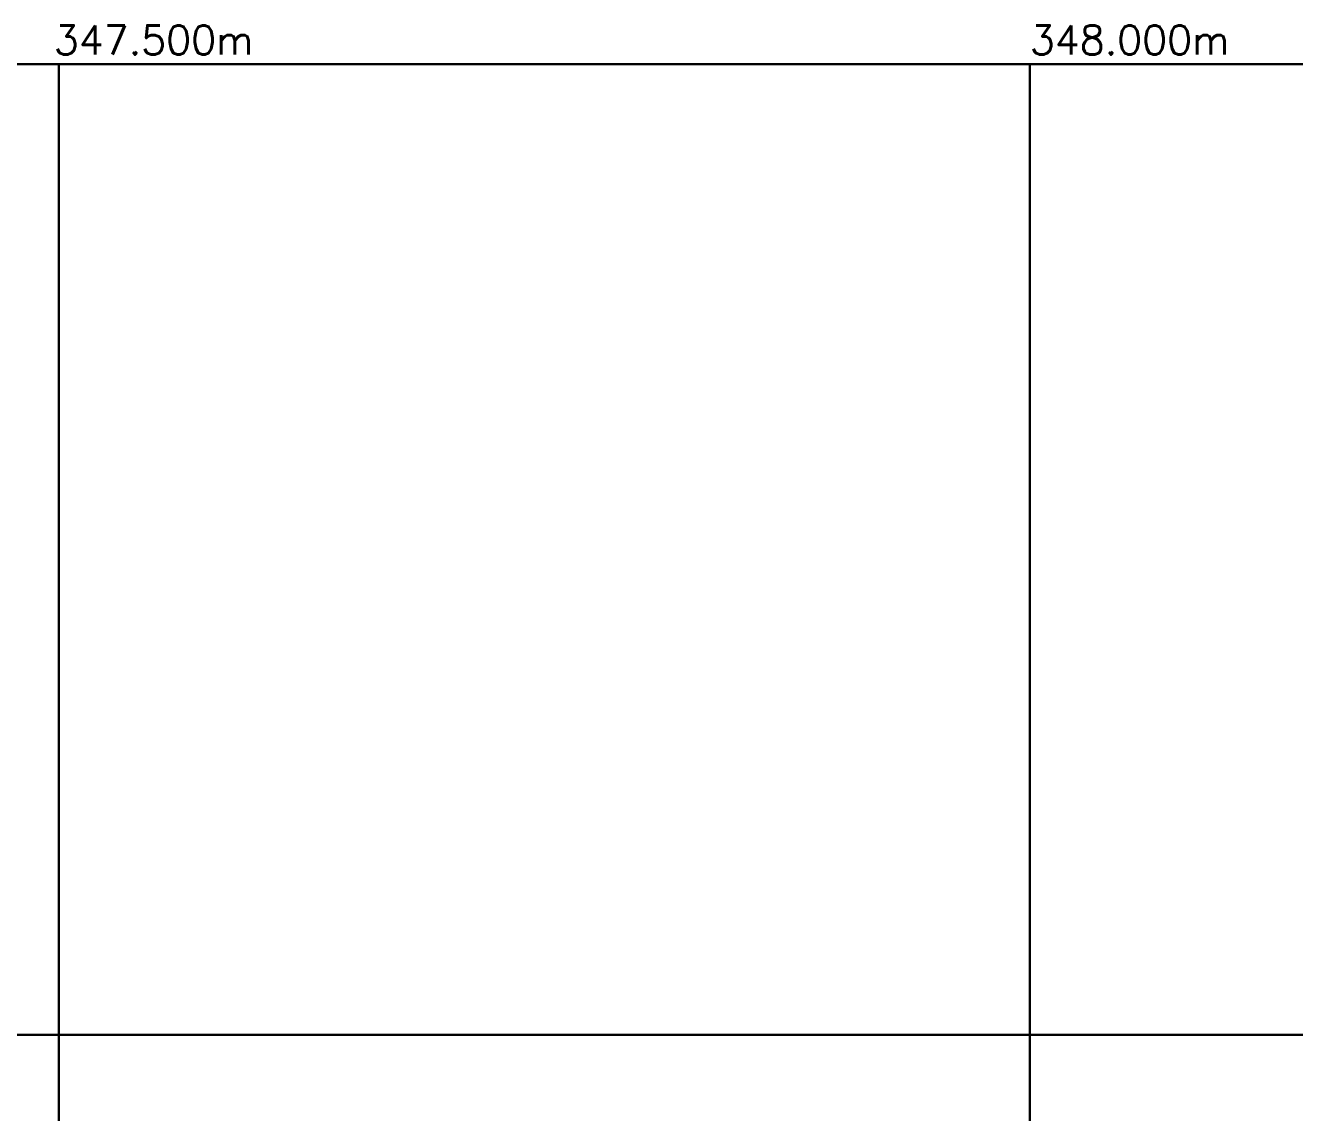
# Model space of a CAD drawing. Extents: x 34233638 to 35010029, y 7400000 to 8016345.
# Drawn here: x 34748272 to 34813638, y 7546000 to 7602000 of the extents above; entities that cross this region are included whole.
import ezdxf

# ---------------------------------------------------------------- set-up
doc = ezdxf.new("R2010")
doc.units = 0
doc.header["$LTSCALE"] = 6
doc.header["$MEASUREMENT"] = 0
doc.layers.get('0').update_dxf_attribs({"linetype": 'CONTINUOUS'})
for name, color, linetype in [('01-TEXTE', 51, 'CONTINUOUS'), ('X-BOITE', 169, 'CONTINUOUS'), ('X-BOITE-C1', 218, 'CONTINUOUS'), ('X-BOITE-PL', 248, 'CONTINUOUS'), ('X-COUPE1', 7, 'CONTINUOUS'), ('X-CUBE', 188, 'CONTINUOUS')]:
    doc.layers.add(name, color=color, linetype=linetype)
doc.styles.add('SIMPLEX', font='simplex')

# ---------------------------------------------------------------- blocks, each defined once
blk = doc.blocks.new('CUBEX')
at = {"layer": 'X-CUBE'}
for points in [[(0, 0, 50000), (50000, 0, 50000), (50000, 50000, 50000), (0, 50000, 50000)], [(0, 0, 0), (50000, 0, 0), (50000, 50000, 0), (0, 50000, 0)]]:
    blk.add_polyline3d(points, close=True, dxfattribs=at)
for points in [[(0, 50000, 0), (0, 50000, 50000), (50000, 50000, 50000), (50000, 50000, 0)], [(0, 0, 0), (0, 0, 50000), (50000, 0, 50000), (50000, 0, 0)]]:
    blk.add_polyline3d(points, dxfattribs=at)
blk = doc.blocks.new('CUBE1')
at = {"layer": 'X-CUBE'}
for p in [(200000, 150000, -50000), (200000, 150000, -100000), (250000, 150000, -50000), (250000, 150000, -100000), (300000, 150000, -50000), (300000, 150000, -100000), (200000, 100000, -50000), (200000, 100000, -100000), (250000, 100000, -50000), (250000, 100000, -100000), (300000, 100000, -50000), (300000, 100000, -100000)]:
    blk.add_blockref('CUBEX', p, dxfattribs=at)
blk = doc.blocks.new('BOITE1')
at = {"layer": 'X-BOITE'}
for points in [[(500000, 200000, -100000), (0, 200000, -100000)], [(500000, 200000, 0), (0, 200000, 0)]]:
    blk.add_polyline3d(points, dxfattribs=at)
at = {"layer": 'X-BOITE-C1'}
for points in [[(500000, 200000, -50000), (0, 200000, -50000)], [(250000, 200000, 0), (250000, 200000, -100000)], [(300000, 200000, 0), (300000, 200000, -100000)]]:
    blk.add_polyline3d(points, dxfattribs=at)
at = {"layer": 'X-BOITE-PL'}
for points in [[(250000, 200000, -100000), (250000, 0, -100000)], [(300000, 200000, -100000), (300000, 0, -100000)], [(0, 150000, -100000), (500000, 150000, -100000)]]:
    blk.add_polyline3d(points, dxfattribs=at)

msp = doc.modelspace()

# ---------------------------------------------------------------- linework, layer by layer
at = {"layer": 'X-COUPE1', "extrusion": (5.32184e-17, -1, 2.66092e-16)}
for p, q in [((34747375, 7600000, -39403), (34749117, 7600000, -39215)), ((34747375, 7600000, -39803), (34749117, 7600000, -39615)), ((34749117, 7600000, -39215), (34749859, 7600000, -38974)), ((34749117, 7600000, -39615), (34749859, 7600000, -39374)), ((34749859, 7600000, -38974), (34749669, 7600000, -38077)), ((34749859, 7600000, -39374), (34749669, 7600000, -39087)), ((34749669, 7600000, -38077), (34750893, 7600000, -37566)), ((34749669, 7600000, -39087), (34750893, 7600000, -38876)), ((34750893, 7600000, -37566), (34751388, 7600000, -36946)), ((34750893, 7600000, -38876), (34751388, 7600000, -38456)), ((34751388, 7600000, -36946), (34752083, 7600000, -36167)), ((34751388, 7600000, -38456), (34752083, 7600000, -37977)), ((34752083, 7600000, -36167), (34752786, 7600000, -35360)), ((34752083, 7600000, -37977), (34752786, 7600000, -37370)), ((34752786, 7600000, -35360), (34753908, 7600000, -34543)), ((34752786, 7600000, -37370), (34753908, 7600000, -36553)), ((34753908, 7600000, -34543), (34755137, 7600000, -34629)), ((34753908, 7600000, -36553), (34755137, 7600000, -36639)), ((34755137, 7600000, -34629), (34755695, 7600000, -34448)), ((34755137, 7600000, -36639), (34755695, 7600000, -36458)), ((34755695, 7600000, -34448), (34755987, 7600000, -34684)), ((34755695, 7600000, -36458), (34755987, 7600000, -36694)), ((34755987, 7600000, -34684), (34757129, 7600000, -35751)), ((34755987, 7600000, -36694), (34757129, 7600000, -37761)), ((34757129, 7600000, -35751), (34757408, 7600000, -35386)), ((34757129, 7600000, -37761), (34757408, 7600000, -37396)), ((34757408, 7600000, -35386), (34757632, 7600000, -35055)), ((34757408, 7600000, -37396), (34757632, 7600000, -37065)), ((34757632, 7600000, -35055), (34758872, 7600000, -34778)), ((34757632, 7600000, -37065), (34758872, 7600000, -36788)), ((34758872, 7600000, -34778), (34760588, 7600000, -34973)), ((34758872, 7600000, -36788), (34760588, 7600000, -36483)), ((34760588, 7600000, -34973), (34761435, 7600000, -34756)), ((34760588, 7600000, -36483), (34761435, 7600000, -35766)), ((34761435, 7600000, -34756), (34761945, 7600000, -34129)), ((34761435, 7600000, -35766), (34761945, 7600000, -35139)), ((34761945, 7600000, -34129), (34762152, 7600000, -33891)), ((34761945, 7600000, -35139), (34762152, 7600000, -34901)), ((34762152, 7600000, -33891), (34762763, 7600000, -34237)), ((34762152, 7600000, -34901), (34762763, 7600000, -35247)), ((34762763, 7600000, -34237), (34762987, 7600000, -33952)), ((34762763, 7600000, -35247), (34762987, 7600000, -34962)), ((34762987, 7600000, -33952), (34763531, 7600000, -33814)), ((34762987, 7600000, -34962), (34763531, 7600000, -34824)), ((34763531, 7600000, -33814), (34764066, 7600000, -33604)), ((34763531, 7600000, -34824), (34764066, 7600000, -34614)), ((34764066, 7600000, -33604), (34764559, 7600000, -33526)), ((34764066, 7600000, -34614), (34764559, 7600000, -34536)), ((34764432, 7600000, -33337), (34764136, 7600000, -33220)), ((34764432, 7600000, -34347), (34764136, 7600000, -34230)), ((34764136, 7600000, -33220), (34764349, 7600000, -33256)), ((34764136, 7600000, -34230), (34764349, 7600000, -34266)), ((34764349, 7600000, -33256), (34764559, 7600000, -33446)), ((34764349, 7600000, -34266), (34764559, 7600000, -34456)), ((34764610, 7600000, -33366), (34764432, 7600000, -33337)), ((34764610, 7600000, -34376), (34764432, 7600000, -34347)), ((34764559, 7600000, -33526), (34764610, 7600000, -33366)), ((34764559, 7600000, -34536), (34764610, 7600000, -34376)), ((34764559, 7600000, -33446), (34765011, 7600000, -33498)), ((34764559, 7600000, -34456), (34765011, 7600000, -34508)), ((34765011, 7600000, -33498), (34765187, 7600000, -33528)), ((34765011, 7600000, -34508), (34765187, 7600000, -34538)), ((34765187, 7600000, -33528), (34765289, 7600000, -33057)), ((34765187, 7600000, -34538), (34765289, 7600000, -34567)), ((34765289, 7600000, -33057), (34765632, 7600000, -32964)), ((34765289, 7600000, -34567), (34765632, 7600000, -34974)), ((34765632, 7600000, -32964), (34765953, 7600000, -33480)), ((34765632, 7600000, -34974), (34765953, 7600000, -35490)), ((34765953, 7600000, -33480), (34766347, 7600000, -34239)), ((34765953, 7600000, -35490), (34766347, 7600000, -35749)), ((34766347, 7600000, -34239), (34767061, 7600000, -35371)), ((34766347, 7600000, -35749), (34767061, 7600000, -36131)), ((34767061, 7600000, -35371), (34767650, 7600000, -35277)), ((34767061, 7600000, -36131), (34767650, 7600000, -35977)), ((34767650, 7600000, -35277), (34770070, 7600000, -34774)), ((34767650, 7600000, -35977), (34770070, 7600000, -35374)), ((34770070, 7600000, -34774), (34772792, 7600000, -33642)), ((34770070, 7600000, -35374), (34772792, 7600000, -34542)), ((34772792, 7600000, -33642), (34773603, 7600000, -33520)), ((34772792, 7600000, -34542), (34773603, 7600000, -34200)), ((34773603, 7600000, -33520), (34773798, 7600000, -33304)), ((34773603, 7600000, -34200), (34773798, 7600000, -34004)), ((34773798, 7600000, -33304), (34774137, 7600000, -33476)), ((34773798, 7600000, -34004), (34774137, 7600000, -34376)), ((34774137, 7600000, -33476), (34774825, 7600000, -33454)), ((34774137, 7600000, -34376), (34774825, 7600000, -34534)), ((34774825, 7600000, -33454), (34775435, 7600000, -32723)), ((34774825, 7600000, -34534), (34775435, 7600000, -34173)), ((34775435, 7600000, -32723), (34775616, 7600000, -32656)), ((34775435, 7600000, -34173), (34775616, 7600000, -33916)), ((34775616, 7600000, -32656), (34775669, 7600000, -32548)), ((34775616, 7600000, -33916), (34775669, 7600000, -33848)), ((34775669, 7600000, -32548), (34776180, 7600000, -32485)), ((34775669, 7600000, -33848), (34776180, 7600000, -33785)), ((34776180, 7600000, -32485), (34777575, 7600000, -33285)), ((34776180, 7600000, -33785), (34777575, 7600000, -33885)), ((34777575, 7600000, -33285), (34779997, 7600000, -32663)), ((34777575, 7600000, -33885), (34779997, 7600000, -33313)), ((34779997, 7600000, -32663), (34781252, 7600000, -32621)), ((34779997, 7600000, -33313), (34781252, 7600000, -33371)), ((34781252, 7600000, -32621), (34783451, 7600000, -32225)), ((34781252, 7600000, -33371), (34783451, 7600000, -32635)), ((34783273, 7600000, -25087), (34782899, 7600000, -24271)), ((34783273, 7600000, -25787), (34782899, 7600000, -24971)), ((34782899, 7600000, -24271), (34784289, 7600000, -22757)), ((34782899, 7600000, -24971), (34784289, 7600000, -24357)), ((34783916, 7600000, -25049), (34783273, 7600000, -25087)), ((34783916, 7600000, -26049), (34783273, 7600000, -25787)), ((34783516, 7600000, -26651), (34783397, 7600000, -26351)), ((34783516, 7600000, -26851), (34783397, 7600000, -26651)), ((34783397, 7600000, -26351), (34783916, 7600000, -25049)), ((34783397, 7600000, -26651), (34783916, 7600000, -26049)), ((34785237, 7600000, -31739), (34783400, 7600000, -32033)), ((34785237, 7600000, -31949), (34783400, 7600000, -32443)), ((34783400, 7600000, -32033), (34784286, 7600000, -31501)), ((34783400, 7600000, -32443), (34784286, 7600000, -31801)), ((34783451, 7600000, -32225), (34785237, 7600000, -31739)), ((34783451, 7600000, -32635), (34785237, 7600000, -31949)), ((34784398, 7600000, -27391), (34783516, 7600000, -26651)), ((34784398, 7600000, -27801), (34783516, 7600000, -26851)), ((34784580, 7600000, -30794), (34783964, 7600000, -30794)), ((34784580, 7600000, -31344), (34783964, 7600000, -31294)), ((34783964, 7600000, -30794), (34786639, 7600000, -30449)), ((34783964, 7600000, -31294), (34786639, 7600000, -30999)), ((34784286, 7600000, -31501), (34784731, 7600000, -31263)), ((34784286, 7600000, -31801), (34784731, 7600000, -31563)), ((34784289, 7600000, -22757), (34785934, 7600000, -22424)), ((34784289, 7600000, -24357), (34785934, 7600000, -22924)), ((34784462, 7600000, -28694), (34784331, 7600000, -28729)), ((34784462, 7600000, -29094), (34784331, 7600000, -28839)), ((34784331, 7600000, -28729), (34784588, 7600000, -27582)), ((34784331, 7600000, -28839), (34784588, 7600000, -27992)), ((34784731, 7600000, -31263), (34784335, 7600000, -31226)), ((34784731, 7600000, -31563), (34784335, 7600000, -31536)), ((34784335, 7600000, -31226), (34784475, 7600000, -30824)), ((34784335, 7600000, -31536), (34784475, 7600000, -31224)), ((34784588, 7600000, -27582), (34784398, 7600000, -27391)), ((34784588, 7600000, -27992), (34784398, 7600000, -27801)), ((34784931, 7600000, -29353), (34784462, 7600000, -28694)), ((34784931, 7600000, -29753), (34784462, 7600000, -29094)), ((34784475, 7600000, -30824), (34785079, 7600000, -30639)), ((34784475, 7600000, -31224), (34785079, 7600000, -30829)), ((34785809, 7600000, -31001), (34784580, 7600000, -30794)), ((34785809, 7600000, -31451), (34784580, 7600000, -31344)), ((34784920, 7600000, -30189), (34784737, 7600000, -30248)), ((34784920, 7600000, -30319), (34784737, 7600000, -30358)), ((34784737, 7600000, -30248), (34784805, 7600000, -29949)), ((34784737, 7600000, -30358), (34784805, 7600000, -30249)), ((34784805, 7600000, -29949), (34784931, 7600000, -29353)), ((34784805, 7600000, -30249), (34784931, 7600000, -29753)), ((34784991, 7600000, -30225), (34784920, 7600000, -30189)), ((34784991, 7600000, -30425), (34784920, 7600000, -30319)), ((34785079, 7600000, -30639), (34784991, 7600000, -30225)), ((34785079, 7600000, -30829), (34784991, 7600000, -30425)), ((34785237, 7600000, -31739), (34785846, 7600000, -31566)), ((34785237, 7600000, -31949), (34785846, 7600000, -31776)), ((34786361, 7600000, -30957), (34785809, 7600000, -31001)), ((34786361, 7600000, -31067), (34785809, 7600000, -31451)), ((34785846, 7600000, -31566), (34787983, 7600000, -30891)), ((34785846, 7600000, -31776), (34787983, 7600000, -31991)), ((34785934, 7600000, -22424), (34785982, 7600000, -21770)), ((34785934, 7600000, -22924), (34785982, 7600000, -22470)), ((34787078, 7600000, -30857), (34786361, 7600000, -30957)), ((34787078, 7600000, -31067), (34786361, 7600000, -31067)), ((34786639, 7600000, -30449), (34787221, 7600000, -30364)), ((34786639, 7600000, -30999), (34787221, 7600000, -30984)), ((34787937, 7600000, -15780), (34786899, 7600000, -15631)), ((34787937, 7600000, -18290), (34786899, 7600000, -18641)), ((34786899, 7600000, -15631), (34787806, 7600000, -17049)), ((34786899, 7600000, -18641), (34787806, 7600000, -20059)), ((34787308, 7600000, -31181), (34787078, 7600000, -30857)), ((34787308, 7600000, -31731), (34787078, 7600000, -31067)), ((34787802, 7600000, -13325), (34787085, 7600000, -14066)), ((34787802, 7600000, -15835), (34787085, 7600000, -16576)), ((34787085, 7600000, -14066), (34787732, 7600000, -14579)), ((34787085, 7600000, -16576), (34787732, 7600000, -17089)), ((34787221, 7600000, -30364), (34789122, 7600000, -30218)), ((34787221, 7600000, -30984), (34789122, 7600000, -30578)), ((34787739, 7600000, -31487), (34787308, 7600000, -31181)), ((34787739, 7600000, -31787), (34787308, 7600000, -31731)), ((34787582, 7600000, -31156), (34787412, 7600000, -31149)), ((34787582, 7600000, -31466), (34787412, 7600000, -31799)), ((34787412, 7600000, -31149), (34787739, 7600000, -31487)), ((34787412, 7600000, -31799), (34787739, 7600000, -31787)), ((34787983, 7600000, -30891), (34787548, 7600000, -31088)), ((34787983, 7600000, -31991), (34787548, 7600000, -31588)), ((34787548, 7600000, -31088), (34787582, 7600000, -31156)), ((34787548, 7600000, -31588), (34787582, 7600000, -31466)), ((34787732, 7600000, -14579), (34787937, 7600000, -15780)), ((34787732, 7600000, -17089), (34787937, 7600000, -18290)), ((34789704, 7600000, -13338), (34787802, 7600000, -13325)), ((34789704, 7600000, -15348), (34787802, 7600000, -15835)), ((34787806, 7600000, -17049), (34788774, 7600000, -17854)), ((34787806, 7600000, -20059), (34788774, 7600000, -20864)), ((34788774, 7600000, -17854), (34789458, 7600000, -17979)), ((34788774, 7600000, -20864), (34789458, 7600000, -20989)), ((34789122, 7600000, -30218), (34789763, 7600000, -30205)), ((34789122, 7600000, -30578), (34789763, 7600000, -30555)), ((34789458, 7600000, -17979), (34790634, 7600000, -16103)), ((34789458, 7600000, -20989), (34790634, 7600000, -19113)), ((34790670, 7600000, -13890), (34789704, 7600000, -13338)), ((34790670, 7600000, -15900), (34789704, 7600000, -15348)), ((34789763, 7600000, -30205), (34790561, 7600000, -29880)), ((34789763, 7600000, -30555), (34790561, 7600000, -30230)), ((34790561, 7600000, -29880), (34790810, 7600000, -29704)), ((34790561, 7600000, -30230), (34790810, 7600000, -29974)), ((34790634, 7600000, -16103), (34791223, 7600000, -15892)), ((34790634, 7600000, -19113), (34791223, 7600000, -18402)), ((34791469, 7600000, -14027), (34790670, 7600000, -13890)), ((34791469, 7600000, -16037), (34790670, 7600000, -15900)), ((34790810, 7600000, -29704), (34791541, 7600000, -29652)), ((34790810, 7600000, -29974), (34791541, 7600000, -29922)), ((34791223, 7600000, -15892), (34791677, 7600000, -16820)), ((34791223, 7600000, -18402), (34791677, 7600000, -18830)), ((34792784, 7600000, -15702), (34791469, 7600000, -14027)), ((34792784, 7600000, -17712), (34791469, 7600000, -16037)), ((34791541, 7600000, -29652), (34792149, 7600000, -29779)), ((34791541, 7600000, -29922), (34792149, 7600000, -30039)), ((34791677, 7600000, -16820), (34793190, 7600000, -17284)), ((34791677, 7600000, -18830), (34793190, 7600000, -19294)), ((34792149, 7600000, -29779), (34792999, 7600000, -29508)), ((34792149, 7600000, -30039), (34792999, 7600000, -30058)), ((34793711, 7600000, -15962), (34792784, 7600000, -15702)), ((34793711, 7600000, -17972), (34792784, 7600000, -17712)), ((34792999, 7600000, -29508), (34793927, 7600000, -29568)), ((34792999, 7600000, -30058), (34793927, 7600000, -30118)), ((34793190, 7600000, -17284), (34794087, 7600000, -16957)), ((34793190, 7600000, -19294), (34794087, 7600000, -18967)), ((34793772, 7600000, -16617), (34793711, 7600000, -15962)), ((34793772, 7600000, -19127), (34793711, 7600000, -17972)), ((34794115, 7600000, -16741), (34793772, 7600000, -16617)), ((34794115, 7600000, -19251), (34793772, 7600000, -19127)), ((34793927, 7600000, -29568), (34794241, 7600000, -29836)), ((34793927, 7600000, -30118), (34794241, 7600000, -30136)), ((34794087, 7600000, -16957), (34794468, 7600000, -17201)), ((34794087, 7600000, -18967), (34794468, 7600000, -19211)), ((34794625, 7600000, -17839), (34794115, 7600000, -16741)), ((34794625, 7600000, -19849), (34794115, 7600000, -19251)), ((34794241, 7600000, -29836), (34795566, 7600000, -29428)), ((34794241, 7600000, -30136), (34795566, 7600000, -30078)), ((34794468, 7600000, -17201), (34794450, 7600000, -17503)), ((34794468, 7600000, -19211), (34794450, 7600000, -19013)), ((34794694, 7600000, -18815), (34794625, 7600000, -17839)), ((34794694, 7600000, -20325), (34794625, 7600000, -19849)), ((34794833, 7600000, -19408), (34794694, 7600000, -18815)), ((34794833, 7600000, -20418), (34794694, 7600000, -20325)), ((34796739, 7600000, -21267), (34794833, 7600000, -19408)), ((34796739, 7600000, -22277), (34794833, 7600000, -20418)), ((34795566, 7600000, -29428), (34796132, 7600000, -29530)), ((34795566, 7600000, -30078), (34796132, 7600000, -30040)), ((34796132, 7600000, -29530), (34796996, 7600000, -29398)), ((34796132, 7600000, -30040), (34796996, 7600000, -29608)), ((34799994, 7600000, -21611), (34796739, 7600000, -21267)), ((34799994, 7600000, -22621), (34796739, 7600000, -22277)), ((34796739, 7600000, -21267), (34797983, 7600000, -22477)), ((34796739, 7600000, -22277), (34797983, 7600000, -23687)), ((34796996, 7600000, -29398), (34796951, 7600000, -28811)), ((34796996, 7600000, -29608), (34796951, 7600000, -29021)), ((34796951, 7600000, -28811), (34797471, 7600000, -28321)), ((34796951, 7600000, -29021), (34797471, 7600000, -28931)), ((34797471, 7600000, -28321), (34798226, 7600000, -28122)), ((34797471, 7600000, -28931), (34798226, 7600000, -28872)), ((34797983, 7600000, -22477), (34800453, 7600000, -20893)), ((34797983, 7600000, -23687), (34800453, 7600000, -23903)), ((34798226, 7600000, -28122), (34798444, 7600000, -28920)), ((34798226, 7600000, -28872), (34798444, 7600000, -29120)), ((34798444, 7600000, -28920), (34798471, 7600000, -29189)), ((34798444, 7600000, -29120), (34798471, 7600000, -29339)), ((34798471, 7600000, -29189), (34798829, 7600000, -29513)), ((34798471, 7600000, -29339), (34798829, 7600000, -29963)), ((34798829, 7600000, -29513), (34799281, 7600000, -29863)), ((34798829, 7600000, -29963), (34799281, 7600000, -29993)), ((34799281, 7600000, -29863), (34800016, 7600000, -29841)), ((34799281, 7600000, -29993), (34800154, 7600000, -29990)), ((34800016, 7600000, -29841), (34799975, 7600000, -29440)), ((34799975, 7600000, -29440), (34800282, 7600000, -29304)), ((34802501, 7600000, -20802), (34799994, 7600000, -21611)), ((34802501, 7600000, -22012), (34799994, 7600000, -22621)), ((34800154, 7600000, -29990), (34800321, 7600000, -29634)), ((34800282, 7600000, -29304), (34800539, 7600000, -29243)), ((34800321, 7600000, -29634), (34800355, 7600000, -29435)), ((34800355, 7600000, -29435), (34800539, 7600000, -29323)), ((34800453, 7600000, -20893), (34801322, 7600000, -22626)), ((34800453, 7600000, -23903), (34801322, 7600000, -23636)), ((34800539, 7600000, -29243), (34800589, 7600000, -29269)), ((34800539, 7600000, -29323), (34800589, 7600000, -29319)), ((34800589, 7600000, -29269), (34800889, 7600000, -29321)), ((34800589, 7600000, -29319), (34800889, 7600000, -29361)), ((34800889, 7600000, -29321), (34801111, 7600000, -29232)), ((34800889, 7600000, -29361), (34801111, 7600000, -29312)), ((34801111, 7600000, -29232), (34801219, 7600000, -29225)), ((34801111, 7600000, -29312), (34801219, 7600000, -29375)), ((34801219, 7600000, -29225), (34801316, 7600000, -29140)), ((34801219, 7600000, -29375), (34801316, 7600000, -29250)), ((34801316, 7600000, -29140), (34801311, 7600000, -29413)), ((34801316, 7600000, -29250), (34801311, 7600000, -29493)), ((34801311, 7600000, -29413), (34801648, 7600000, -29471)), ((34801311, 7600000, -29493), (34801648, 7600000, -29581)), ((34801322, 7600000, -22626), (34803639, 7600000, -21291)), ((34801322, 7600000, -23636), (34803639, 7600000, -24301)), ((34801648, 7600000, -29471), (34801877, 7600000, -29310)), ((34801648, 7600000, -29581), (34801877, 7600000, -29630)), ((34801877, 7600000, -29310), (34802111, 7600000, -29265)), ((34801877, 7600000, -29630), (34802111, 7600000, -29585)), ((34802111, 7600000, -29265), (34802107, 7600000, -29309)), ((34802107, 7600000, -29309), (34802146, 7600000, -29283)), ((34802111, 7600000, -29585), (34802308, 7600000, -29782)), ((34802146, 7600000, -29283), (34802373, 7600000, -29215)), ((34802308, 7600000, -29782), (34802255, 7600000, -29395)), ((34802255, 7600000, -29395), (34802381, 7600000, -29393)), ((34802377, 7600000, -29218), (34802370, 7600000, -29201)), ((34802377, 7600000, -29258), (34802370, 7600000, -29281)), ((34802370, 7600000, -29201), (34802675, 7600000, -29125)), ((34802370, 7600000, -29281), (34802675, 7600000, -29225)), ((34802373, 7600000, -29215), (34802377, 7600000, -29218)), ((34802381, 7600000, -29393), (34802377, 7600000, -29258)), ((34804610, 7600000, -20310), (34802501, 7600000, -20802)), ((34804610, 7600000, -21820), (34802501, 7600000, -22012)), ((34802675, 7600000, -29125), (34802982, 7600000, -28534)), ((34802675, 7600000, -29225), (34802982, 7600000, -28884)), ((34802982, 7600000, -28534), (34803435, 7600000, -28397)), ((34802982, 7600000, -28884), (34803435, 7600000, -28767)), ((34803435, 7600000, -28397), (34804789, 7600000, -28304)), ((34803435, 7600000, -28767), (34804789, 7600000, -28634)), ((34803639, 7600000, -21291), (34804891, 7600000, -20966)), ((34803639, 7600000, -24301), (34804891, 7600000, -23976)), ((34805920, 7600000, -20005), (34804610, 7600000, -20310)), ((34805920, 7600000, -22015), (34804610, 7600000, -21820)), ((34804789, 7600000, -28304), (34804830, 7600000, -28236)), ((34804789, 7600000, -28634), (34804830, 7600000, -28536)), ((34804830, 7600000, -28236), (34806441, 7600000, -27950)), ((34804830, 7600000, -28536), (34806441, 7600000, -28250)), ((34804891, 7600000, -20966), (34806504, 7600000, -21982)), ((34804891, 7600000, -23976), (34806504, 7600000, -24992)), ((34806360, 7600000, -19941), (34805920, 7600000, -20005)), ((34806360, 7600000, -21951), (34805920, 7600000, -22015)), ((34806590, 7600000, -26582), (34806107, 7600000, -26902)), ((34806590, 7600000, -27212), (34806107, 7600000, -26982)), ((34806107, 7600000, -26902), (34806345, 7600000, -26336)), ((34806107, 7600000, -26982), (34806345, 7600000, -26396)), ((34806345, 7600000, -26336), (34806632, 7600000, -26611)), ((34806345, 7600000, -26396), (34806632, 7600000, -26871)), ((34807340, 7600000, -21485), (34806360, 7600000, -19941)), ((34807340, 7600000, -23285), (34806360, 7600000, -21951)), ((34806441, 7600000, -27950), (34806645, 7600000, -27991)), ((34806441, 7600000, -28250), (34806645, 7600000, -28291)), ((34806504, 7600000, -21982), (34808258, 7600000, -24736)), ((34806504, 7600000, -24992), (34808258, 7600000, -25746)), ((34806645, 7600000, -27991), (34806517, 7600000, -27558)), ((34806645, 7600000, -28291), (34806517, 7600000, -27688)), ((34806517, 7600000, -27558), (34806884, 7600000, -27376)), ((34806517, 7600000, -27688), (34806884, 7600000, -27436)), ((34806676, 7600000, -27215), (34806590, 7600000, -26582)), ((34806676, 7600000, -27335), (34806590, 7600000, -27212)), ((34806632, 7600000, -26611), (34806987, 7600000, -26471)), ((34806632, 7600000, -26871), (34806987, 7600000, -26821)), ((34806884, 7600000, -27376), (34806676, 7600000, -27215)), ((34806884, 7600000, -27436), (34806676, 7600000, -27335)), ((34806987, 7600000, -26471), (34807350, 7600000, -26453)), ((34806987, 7600000, -26821), (34807350, 7600000, -26703)), ((34807715, 7600000, -24830), (34807292, 7600000, -22060)), ((34807715, 7600000, -25340), (34807292, 7600000, -25110)), ((34807292, 7600000, -22060), (34807780, 7600000, -20678)), ((34807292, 7600000, -25110), (34807780, 7600000, -23728)), ((34809598, 7600000, -22324), (34807340, 7600000, -21485)), ((34809598, 7600000, -22924), (34807340, 7600000, -23285)), ((34807350, 7600000, -26453), (34807452, 7600000, -26085)), ((34807350, 7600000, -26703), (34807452, 7600000, -26145)), ((34807452, 7600000, -26085), (34807400, 7600000, -25878)), ((34807452, 7600000, -26145), (34807400, 7600000, -26078)), ((34807400, 7600000, -25878), (34807592, 7600000, -25529)), ((34807400, 7600000, -26078), (34807592, 7600000, -25649)), ((34808826, 7600000, -20738), (34807414, 7600000, -22172)), ((34808826, 7600000, -22788), (34807414, 7600000, -23242)), ((34807414, 7600000, -22172), (34809598, 7600000, -22324)), ((34807414, 7600000, -23242), (34809598, 7600000, -22924)), ((34807592, 7600000, -25529), (34807545, 7600000, -25461)), ((34807592, 7600000, -25649), (34807545, 7600000, -25541)), ((34807545, 7600000, -25461), (34807715, 7600000, -24830)), ((34807545, 7600000, -25541), (34807715, 7600000, -25340)), ((34807780, 7600000, -20678), (34808646, 7600000, -19829)), ((34807780, 7600000, -23728), (34808646, 7600000, -22899)), ((34808646, 7600000, -19829), (34808826, 7600000, -20738)), ((34808646, 7600000, -22899), (34808826, 7600000, -22788)), ((34809598, 7600000, -22324), (34812066, 7600000, -22042)), ((34809598, 7600000, -22924), (34812066, 7600000, -22292)), ((34812066, 7600000, -22042), (34812309, 7600000, -22050)), ((34812066, 7600000, -22292), (34812309, 7600000, -22220)), ((34812309, 7600000, -22050), (34813078, 7600000, -22053)), ((34812309, 7600000, -22220), (34813078, 7600000, -22203)), ((34813078, 7600000, -22053), (34814038, 7600000, -22022)), ((34813078, 7600000, -22203), (34814038, 7600000, -22272))]:
    msp.add_line(p, q, dxfattribs=at)

# ---------------------------------------------------------------- block references
for name in ['CUBE1', 'BOITE1']:
    msp.add_blockref(name, (34500000, 7400000))

# ---------------------------------------------------------------- texts
at = {"layer": '01-TEXTE', "color": 7, "style": 'SIMPLEX'}
for s, p in [('347.500m', (34749736, 7600500, 0)), ('348.000m', (34800000, 7600500, 0))]:
    msp.add_text(s, height=1500, dxfattribs=at).set_placement(p)

doc.saveas('drawing.dxf')
